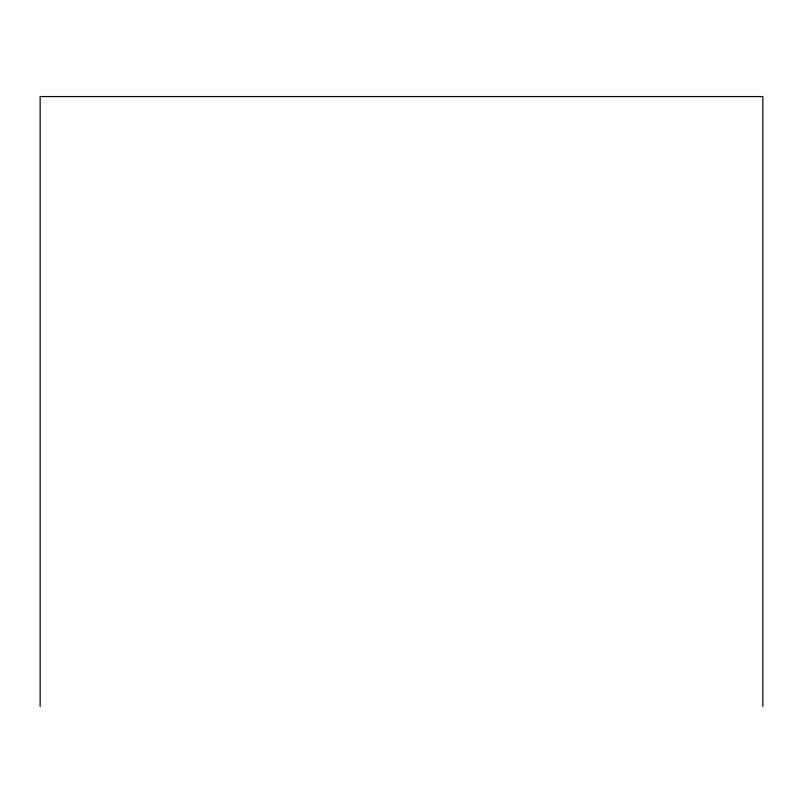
<?xml version="1.0" encoding="UTF-8"?>
<svg xmlns="http://www.w3.org/2000/svg" width="803" height="803" viewBox="0 0 803 803"><rect width="100%" height="100%" fill="white"/><g stroke="black" fill="none" stroke-linecap="round" stroke-linejoin="round"><path stroke-width="1.2" d="M762.85 706.449L762.85 96.551L40.15 96.551L40.15 706.449"/></g></svg>
